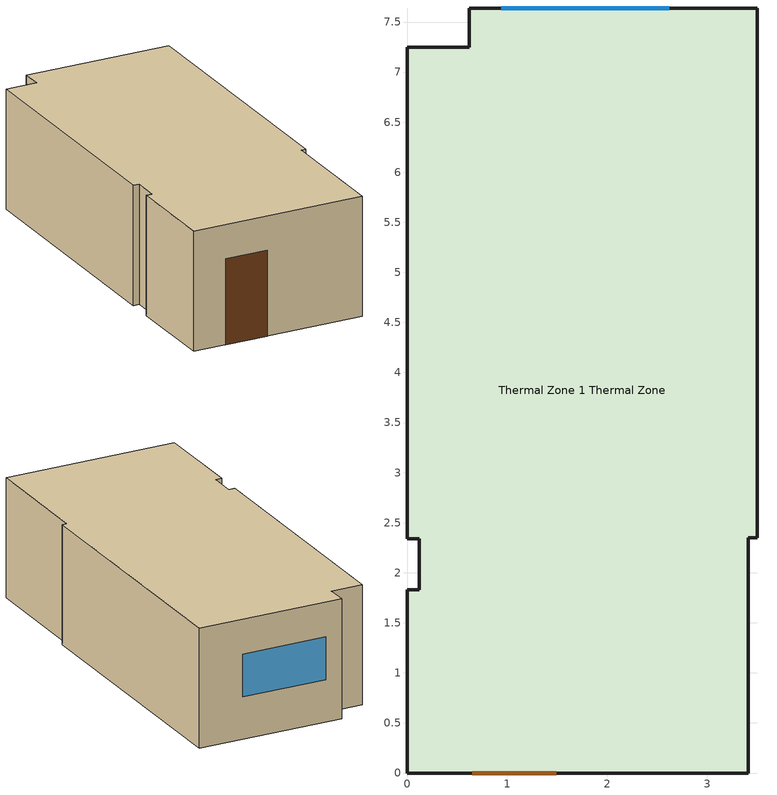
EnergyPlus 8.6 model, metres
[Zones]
Thermal Zone 1 Thermal Zone
 floor ground (ASHRAE 189.1-2009 ExtWall Mass ClimateZone 1): 3.5,7.64 3.5,2.35 3.41,2.35 3.41,0 0,0 0,1.83 0.12,1.83 0.12,2.34 0,2.34 0,7.25 0.62,7.25 0.62,7.64 z0
 wall outside (ASHRAE 189.1-2009 ExtWall Mass ClimateZone 1): 3.5,2.35 3.5,7.64 0.62,7.64 0.62,7.25 0,7.25 0,2.34 0.12,2.34 0.12,1.83 0,1.83 0,0 3.41,0 3.41,2.35 z0:2.35; 3.41,0 3.41,2.35 3.5,2.35 3.5,7.64 0.62,7.64 0.62,7.25 0,7.25 0,2.34 0.12,2.34 0.12,1.83 0,1.83 0,0 z2.35
 wall outside (ASHRAE 189.1-2009 ExtWall Mass ClimateZone 5): 3.41,2.35 3.5,2.35 z0:2.35
 window (Interior Window): 2.62,7.64 0.94,7.64 z0.83:1.67
 door (Interior Door): 0.65,0 1.49,0 z0:1.68
[Building]
Building 1: Terrain=City; Loads Convergence Tolerance Value=0.04; Temperature Convergence Tolerance Value {deltaC}=0.04; Solar Distribution=MinimalShadowing; Maximum Number of Warmup Days=25; Minimum Number of Warmup Days=6
[Site:Location]
Taipei Songshan AP: Latitude {deg}=25.069; Longitude {deg}=121.552; Time Zone {hr}=8; Elevation {m}=5.5
[SizingPeriod:DesignDay] Day of Month=21; Dry-Bulb Temperature Range Modifier Type=DefaultMultipliers; Rain Indicator=No; Snow Indicator=No; Daylight Saving Time Indicator=No
Name | Month | Day Type | Maximum Dry-Bulb Temperature {C} | Daily Dry-Bulb Temperature Range {deltaC} | Humidity Condition Type | Wetbulb or DewPoint at Maximum Dry-Bulb {C} | Barometric Pressure {Pa} | Wind Speed {m/s} | Wind Direction {deg} | Solar Model Indicator | ASHRAE Clear Sky Optical Depth for Beam Irradiance (taub) | ASHRAE Clear Sky Optical Depth for Diffuse Irradiance (taud) | Enthalpy at Maximum Dry-Bulb {J/kg} | Sky Clearness
TAIPEI Ann Clg .4% Condns DB=>MWB | 7 | SummerDesignDay | 34.9 | 7.2 | Wetbulb | 26.8 | 101253 | 5 | 270 | ASHRAETau | 0.538 | 1.93
TAIPEI Ann Clg .4% Condns DP=>MDB | 7 | SummerDesignDay | 30.5 | 7.2 | Dewpoint | 27 | 101253 | 5 | 270 | ASHRAETau | 0.538 | 1.93
TAIPEI Ann Clg .4% Condns Enth=>MDB | 7 | SummerDesignDay | 32.9 | 7.2 | Enthalpy |  | 101253 | 5 | 270 | ASHRAETau | 0.538 | 1.93 | 89800
TAIPEI Ann Clg .4% Condns WB=>MDB | 7 | SummerDesignDay | 32.7 | 7.2 | Wetbulb | 28 | 101253 | 5 | 270 | ASHRAETau | 0.538 | 1.93
TAIPEI Ann Htg 99.6% Condns DB | 1 | WinterDesignDay | 9 | 0 | Wetbulb | 9 | 101253 | 1.8 | 90 | ASHRAEClearSky |  |  |  | 0
TAIPEI Ann Htg Wind 99.6% Condns WS=>MCDB | 1 | WinterDesignDay | 17.3 | 0 | Wetbulb | 17.3 | 101253 | 9 | 90 | ASHRAEClearSky |  |  |  | 0
TAIPEI Ann Hum_n 99.6% Condns DP=>MCDB | 1 | WinterDesignDay | 11.4 | 0 | Dewpoint | 3.8 | 101253 | 1.8 | 90 | ASHRAEClearSky |  |  |  | 0
Taipei Songshan AP Ann Clg .4% Condns DB=>MWB | 7 | SummerDesignDay | 35.1 | 7.2 | Wetbulb | 26.5 | 101259 | 5 | 300 | ASHRAETau | 0.535 | 2.104
Taipei Songshan AP Ann Clg .4% Condns DP=>MDB | 7 | SummerDesignDay | 30.3 | 7.2 | Dewpoint | 27 | 101259 | 5 | 300 | ASHRAETau | 0.535 | 2.104
Taipei Songshan AP Ann Clg .4% Condns Enth=>MDB | 7 | SummerDesignDay | 32.9 | 7.2 | Enthalpy |  | 101259 | 5 | 300 | ASHRAETau | 0.535 | 2.104 | 89500
Taipei Songshan AP Ann Clg .4% Condns WB=>MDB | 7 | SummerDesignDay | 32.6 | 7.2 | Wetbulb | 28 | 101259 | 5 | 300 | ASHRAETau | 0.535 | 2.104
Taipei Songshan AP Ann Clg 1% Condns DB=>MWB | 7 | SummerDesignDay | 34.2 | 7.2 | Wetbulb | 26.5 | 101259 | 5 | 300 | ASHRAETau | 0.535 | 2.104
Taipei Songshan AP Ann Clg 1% Condns DP=>MDB | 7 | SummerDesignDay | 29.8 | 7.2 | Dewpoint | 26.2 | 101259 | 5 | 300 | ASHRAETau | 0.535 | 2.104
Taipei Songshan AP Ann Clg 1% Condns Enth=>MDB | 7 | SummerDesignDay | 32.3 | 7.2 | Enthalpy |  | 101259 | 5 | 300 | ASHRAETau | 0.535 | 2.104 | 87600
Taipei Songshan AP Ann Clg 1% Condns WB=>MDB | 7 | SummerDesignDay | 31.9 | 7.2 | Wetbulb | 27.5 | 101259 | 5 | 300 | ASHRAETau | 0.535 | 2.104
Taipei Songshan AP Ann Clg 2% Condns DB=>MWB | 7 | SummerDesignDay | 33.8 | 7.2 | Wetbulb | 26.4 | 101259 | 5 | 300 | ASHRAETau | 0.535 | 2.104
Taipei Songshan AP Ann Clg 2% Condns DP=>MDB | 7 | SummerDesignDay | 29.7 | 7.2 | Dewpoint | 26.1 | 101259 | 5 | 300 | ASHRAETau | 0.535 | 2.104
Taipei Songshan AP Ann Clg 2% Condns Enth=>MDB | 7 | SummerDesignDay | 31.4 | 7.2 | Enthalpy |  | 101259 | 5 | 300 | ASHRAETau | 0.535 | 2.104 | 86000
Taipei Songshan AP Ann Clg 2% Condns WB=>MDB | 7 | SummerDesignDay | 31.3 | 7.2 | Wetbulb | 27.1 | 101259 | 5 | 300 | ASHRAETau | 0.535 | 2.104
Taipei Songshan AP Ann Htg 99% Condns DB | 1 | WinterDesignDay | 10.9 | 0 | Wetbulb | 10.9 | 101259 | 2.5 | 100 | ASHRAEClearSky |  |  |  | 0
Taipei Songshan AP Ann Htg 99.6% Condns DB | 1 | WinterDesignDay | 9.8 | 0 | Wetbulb | 9.8 | 101259 | 2.5 | 100 | ASHRAEClearSky |  |  |  | 0
Taipei Songshan AP Ann Htg Wind 99% Condns WS=>MCDB | 1 | WinterDesignDay | 17.7 | 0 | Wetbulb | 17.7 | 101259 | 8.1 | 100 | ASHRAEClearSky |  |  |  | 0
Taipei Songshan AP Ann Htg Wind 99.6% Condns WS=>MCDB | 1 | WinterDesignDay | 18 | 0 | Wetbulb | 18 | 101259 | 8.5 | 100 | ASHRAEClearSky |  |  |  | 0
Taipei Songshan AP Ann Hum_n 99% Condns DP=>MCDB | 1 | WinterDesignDay | 13 | 0 | Dewpoint | 4.9 | 101259 | 2.5 | 100 | ASHRAEClearSky |  |  |  | 0
Taipei Songshan AP Ann Hum_n 99.6% Condns DP=>MCDB | 1 | WinterDesignDay | 12.2 | 0 | Dewpoint | 3 | 101259 | 2.5 | 100 | ASHRAEClearSky |  |  |  | 0
Taipei Songshan AP April .4% Condns DB=>MCWB | 4 | SummerDesignDay | 32.2 | 6.6 | Wetbulb | 24 | 101259 | 3.2 | 300 | ASHRAETau | 0.695 | 1.663
Taipei Songshan AP April .4% Condns WB=>MCDB | 4 | SummerDesignDay | 30.1 | 6.6 | Wetbulb | 25.6 | 101259 | 3.2 | 300 | ASHRAETau | 0.695 | 1.663
Taipei Songshan AP April 2% Condns DB=>MCWB | 4 | SummerDesignDay | 30.2 | 6.6 | Wetbulb | 23.6 | 101259 | 3.2 | 300 | ASHRAETau | 0.695 | 1.663
Taipei Songshan AP April 2% Condns WB=>MCDB | 4 | SummerDesignDay | 28.8 | 6.6 | Wetbulb | 24.6 | 101259 | 3.2 | 300 | ASHRAETau | 0.695 | 1.663
Taipei Songshan AP April 5% Condns DB=>MCWB | 4 | SummerDesignDay | 28.9 | 9.1 | Wetbulb | 23.2 | 101259 | 3.2 | 300 | ASHRAETau | 0.695 | 1.663
Taipei Songshan AP August .4% Condns DB=>MCWB | 8 | SummerDesignDay | 36.1 | 6.8 | Wetbulb | 26.5 | 101259 | 3.1 | 300 | ASHRAETau | 0.552 | 2.047
Taipei Songshan AP August .4% Condns WB=>MCDB | 8 | SummerDesignDay | 33.3 | 6.8 | Wetbulb | 28.5 | 101259 | 3.1 | 300 | ASHRAETau | 0.552 | 2.047
Taipei Songshan AP August 2% Condns DB=>MCWB | 8 | SummerDesignDay | 34.9 | 6.8 | Wetbulb | 26.5 | 101259 | 3.1 | 300 | ASHRAETau | 0.552 | 2.047
Taipei Songshan AP August 2% Condns WB=>MCDB | 8 | SummerDesignDay | 32.2 | 6.8 | Wetbulb | 27.9 | 101259 | 3.1 | 300 | ASHRAETau | 0.552 | 2.047
Taipei Songshan AP August 5% Condns DB=>MCWB | 8 | SummerDesignDay | 34 | 7.8 | Wetbulb | 26.6 | 101259 | 3.1 | 300 | ASHRAETau | 0.552 | 2.047
Taipei Songshan AP December .4% Condns DB=>MCWB | 12 | SummerDesignDay | 27.2 | 5.2 | Wetbulb | 21.3 | 101259 | 3.8 | 300 | ASHRAETau | 0.553 | 1.876
Taipei Songshan AP December .4% Condns WB=>MCDB | 12 | SummerDesignDay | 25.6 | 5.2 | Wetbulb | 22.7 | 101259 | 3.8 | 300 | ASHRAETau | 0.553 | 1.876
Taipei Songshan AP December 2% Condns DB=>MCWB | 12 | SummerDesignDay | 25.4 | 5.2 | Wetbulb | 20.5 | 101259 | 3.8 | 300 | ASHRAETau | 0.553 | 1.876
Taipei Songshan AP December 2% Condns WB=>MCDB | 12 | SummerDesignDay | 24.2 | 5.2 | Wetbulb | 21.6 | 101259 | 3.8 | 300 | ASHRAETau | 0.553 | 1.876
Taipei Songshan AP December 5% Condns DB=>MCWB | 12 | SummerDesignDay | 23.9 | 7.6 | Wetbulb | 20.1 | 101259 | 3.8 | 300 | ASHRAETau | 0.553 | 1.876
Taipei Songshan AP February .4% Condns DB=>MCWB | 2 | SummerDesignDay | 28.1 | 5.8 | Wetbulb | 21 | 101259 | 3.3 | 300 | ASHRAETau | 0.593 | 1.802
Taipei Songshan AP February .4% Condns WB=>MCDB | 2 | SummerDesignDay | 26.5 | 5.8 | Wetbulb | 21.9 | 101259 | 3.3 | 300 | ASHRAETau | 0.593 | 1.802
Taipei Songshan AP February 2% Condns DB=>MCWB | 2 | SummerDesignDay | 25.9 | 5.8 | Wetbulb | 19.9 | 101259 | 3.3 | 300 | ASHRAETau | 0.593 | 1.802
Taipei Songshan AP February 2% Condns WB=>MCDB | 2 | SummerDesignDay | 24.2 | 5.8 | Wetbulb | 20.6 | 101259 | 3.3 | 300 | ASHRAETau | 0.593 | 1.802
Taipei Songshan AP February 5% Condns DB=>MCWB | 2 | SummerDesignDay | 24 | 9.6 | Wetbulb | 19.2 | 101259 | 3.3 | 300 | ASHRAETau | 0.593 | 1.802
Taipei Songshan AP January .4% Condns DB=>MCWB | 1 | SummerDesignDay | 26.1 | 5.4 | Wetbulb | 19.7 | 101259 | 3.4 | 300 | ASHRAETau | 0.557 | 1.853
Taipei Songshan AP January .4% Condns WB=>MCDB | 1 | SummerDesignDay | 24.4 | 5.4 | Wetbulb | 20.9 | 101259 | 3.4 | 300 | ASHRAETau | 0.557 | 1.853
Taipei Songshan AP January 2% Condns DB=>MCWB | 1 | SummerDesignDay | 24 | 5.4 | Wetbulb | 18.7 | 101259 | 3.4 | 300 | ASHRAETau | 0.557 | 1.853
Taipei Songshan AP January 2% Condns WB=>MCDB | 1 | SummerDesignDay | 22.6 | 5.4 | Wetbulb | 19.6 | 101259 | 3.4 | 300 | ASHRAETau | 0.557 | 1.853
Taipei Songshan AP January 5% Condns DB=>MCWB | 1 | SummerDesignDay | 22.1 | 8.4 | Wetbulb | 17.9 | 101259 | 3.4 | 300 | ASHRAETau | 0.557 | 1.853
Taipei Songshan AP July .4% Condns DB=>MCWB | 7 | SummerDesignDay | 37 | 7.2 | Wetbulb | 27.1 | 101259 | 2.9 | 300 | ASHRAETau | 0.535 | 2.104
Taipei Songshan AP July .4% Condns WB=>MCDB | 7 | SummerDesignDay | 33.9 | 7.2 | Wetbulb | 28.7 | 101259 | 2.9 | 300 | ASHRAETau | 0.535 | 2.104
Taipei Songshan AP July 2% Condns DB=>MCWB | 7 | SummerDesignDay | 35.6 | 7.2 | Wetbulb | 26.7 | 101259 | 2.9 | 300 | ASHRAETau | 0.535 | 2.104
Taipei Songshan AP July 2% Condns WB=>MCDB | 7 | SummerDesignDay | 32.8 | 7.2 | Wetbulb | 28 | 101259 | 2.9 | 300 | ASHRAETau | 0.535 | 2.104
Taipei Songshan AP July 5% Condns DB=>MCWB | 7 | SummerDesignDay | 34.2 | 8 | Wetbulb | 26.6 | 101259 | 2.9 | 300 | ASHRAETau | 0.535 | 2.104
Taipei Songshan AP June .4% Condns DB=>MCWB | 6 | SummerDesignDay | 35.2 | 6.7 | Wetbulb | 26.7 | 101259 | 2.6 | 300 | ASHRAETau | 0.563 | 2.024
Taipei Songshan AP June .4% Condns WB=>MCDB | 6 | SummerDesignDay | 33.1 | 6.7 | Wetbulb | 28.2 | 101259 | 2.6 | 300 | ASHRAETau | 0.563 | 2.024
Taipei Songshan AP June 2% Condns DB=>MCWB | 6 | SummerDesignDay | 34.1 | 6.7 | Wetbulb | 26.5 | 101259 | 2.6 | 300 | ASHRAETau | 0.563 | 2.024
Taipei Songshan AP June 2% Condns WB=>MCDB | 6 | SummerDesignDay | 32.1 | 6.7 | Wetbulb | 27.6 | 101259 | 2.6 | 300 | ASHRAETau | 0.563 | 2.024
Taipei Songshan AP June 5% Condns DB=>MCWB | 6 | SummerDesignDay | 33.1 | 7.8 | Wetbulb | 26.4 | 101259 | 2.6 | 300 | ASHRAETau | 0.563 | 2.024
Taipei Songshan AP March .4% Condns DB=>MCWB | 3 | SummerDesignDay | 29.8 | 6.5 | Wetbulb | 22.7 | 101259 | 3.3 | 300 | ASHRAETau | 0.693 | 1.618
Taipei Songshan AP March .4% Condns WB=>MCDB | 3 | SummerDesignDay | 27.6 | 6.5 | Wetbulb | 23.4 | 101259 | 3.3 | 300 | ASHRAETau | 0.693 | 1.618
Taipei Songshan AP March 2% Condns DB=>MCWB | 3 | SummerDesignDay | 27.8 | 6.5 | Wetbulb | 21.3 | 101259 | 3.3 | 300 | ASHRAETau | 0.693 | 1.618
Taipei Songshan AP March 2% Condns WB=>MCDB | 3 | SummerDesignDay | 26.1 | 6.5 | Wetbulb | 22.3 | 101259 | 3.3 | 300 | ASHRAETau | 0.693 | 1.618
Taipei Songshan AP March 5% Condns DB=>MCWB | 3 | SummerDesignDay | 26 | 9.6 | Wetbulb | 20.5 | 101259 | 3.3 | 300 | ASHRAETau | 0.693 | 1.618
Taipei Songshan AP May .4% Condns DB=>MCWB | 5 | SummerDesignDay | 34.1 | 6.6 | Wetbulb | 25.2 | 101259 | 3 | 300 | ASHRAETau | 0.602 | 1.904
Taipei Songshan AP May .4% Condns WB=>MCDB | 5 | SummerDesignDay | 30.8 | 6.6 | Wetbulb | 26.8 | 101259 | 3 | 300 | ASHRAETau | 0.602 | 1.904
Taipei Songshan AP May 2% Condns DB=>MCWB | 5 | SummerDesignDay | 32.8 | 6.6 | Wetbulb | 25.1 | 101259 | 3 | 300 | ASHRAETau | 0.602 | 1.904
Taipei Songshan AP May 2% Condns WB=>MCDB | 5 | SummerDesignDay | 30.3 | 6.6 | Wetbulb | 26.1 | 101259 | 3 | 300 | ASHRAETau | 0.602 | 1.904
Taipei Songshan AP May 5% Condns DB=>MCWB | 5 | SummerDesignDay | 31.1 | 8.6 | Wetbulb | 24.7 | 101259 | 3 | 300 | ASHRAETau | 0.602 | 1.904
Taipei Songshan AP November .4% Condns DB=>MCWB | 11 | SummerDesignDay | 31.1 | 5.3 | Wetbulb | 23.9 | 101259 | 4 | 300 | ASHRAETau | 0.541 | 1.967
Taipei Songshan AP November .4% Condns WB=>MCDB | 11 | SummerDesignDay | 29 | 5.3 | Wetbulb | 25.1 | 101259 | 4 | 300 | ASHRAETau | 0.541 | 1.967
Taipei Songshan AP November 2% Condns DB=>MCWB | 11 | SummerDesignDay | 29 | 5.3 | Wetbulb | 23 | 101259 | 4 | 300 | ASHRAETau | 0.541 | 1.967
Taipei Songshan AP November 2% Condns WB=>MCDB | 11 | SummerDesignDay | 27.1 | 5.3 | Wetbulb | 24.1 | 101259 | 4 | 300 | ASHRAETau | 0.541 | 1.967
Taipei Songshan AP November 5% Condns DB=>MCWB | 11 | SummerDesignDay | 27.2 | 7.3 | Wetbulb | 22.4 | 101259 | 4 | 300 | ASHRAETau | 0.541 | 1.967
Taipei Songshan AP October .4% Condns DB=>MCWB | 10 | SummerDesignDay | 32.2 | 5.3 | Wetbulb | 25 | 101259 | 3.9 | 300 | ASHRAETau | 0.541 | 1.992
Taipei Songshan AP October .4% Condns WB=>MCDB | 10 | SummerDesignDay | 30.4 | 5.3 | Wetbulb | 26.2 | 101259 | 3.9 | 300 | ASHRAETau | 0.541 | 1.992
Taipei Songshan AP October 2% Condns DB=>MCWB | 10 | SummerDesignDay | 31 | 5.3 | Wetbulb | 24.8 | 101259 | 3.9 | 300 | ASHRAETau | 0.541 | 1.992
Taipei Songshan AP October 2% Condns WB=>MCDB | 10 | SummerDesignDay | 29.2 | 5.3 | Wetbulb | 25.4 | 101259 | 3.9 | 300 | ASHRAETau | 0.541 | 1.992
Taipei Songshan AP October 5% Condns DB=>MCWB | 10 | SummerDesignDay | 29.2 | 7.2 | Wetbulb | 23.9 | 101259 | 3.9 | 300 | ASHRAETau | 0.541 | 1.992
Taipei Songshan AP September .4% Condns DB=>MCWB | 9 | SummerDesignDay | 35 | 6.1 | Wetbulb | 26 | 101259 | 3.6 | 300 | ASHRAETau | 0.537 | 2.064
Taipei Songshan AP September .4% Condns WB=>MCDB | 9 | SummerDesignDay | 31.9 | 6.1 | Wetbulb | 27.8 | 101259 | 3.6 | 300 | ASHRAETau | 0.537 | 2.064
Taipei Songshan AP September 2% Condns DB=>MCWB | 9 | SummerDesignDay | 33.9 | 6.1 | Wetbulb | 26 | 101259 | 3.6 | 300 | ASHRAETau | 0.537 | 2.064
Taipei Songshan AP September 2% Condns WB=>MCDB | 9 | SummerDesignDay | 30.8 | 6.1 | Wetbulb | 27.1 | 101259 | 3.6 | 300 | ASHRAETau | 0.537 | 2.064
Taipei Songshan AP September 5% Condns DB=>MCWB | 9 | SummerDesignDay | 32.9 | 7.5 | Wetbulb | 25.8 | 101259 | 3.6 | 300 | ASHRAETau | 0.537 | 2.064
[Material] Thermal Absorptance=0.9
Name | Roughness | Thickness {m} | Conductivity {W/m-K} | Density {kg/m3} | Specific Heat {J/kg-K} | Solar Absorptance | Visible Absorptance
1/2IN Gypsum | Smooth | 0.0127 | 0.16 | 784.9 | 830 | 0.4 | 0.4
1IN Stucco | Smooth | 0.1253 | 0.6918 | 1858 | 837 | 0.92 | 0.92
8IN Concrete HW | MediumRough | 0.033 | 1.7296 | 2243 | 837 | 0.65 | 0.65
G05 25mm wood | MediumSmooth | 0.0254 | 0.15 | 608 | 1630 | 0.5 | 0.5
Wall Insulation [31] | MediumRough | 0.0337 | 0.0432 | 91 | 837 | 0.5 | 0.5
Wall Insulation [40] | MediumRough | 0.0794 | 0.0432 | 91 | 837 | 0.5 | 0.5
[WindowMaterial:Glazing]
Clear 3mm: Optical Data Type=Spectral; Thickness {m}=0.003; Infrared Transmittance at Normal Incidence=0; Front Side Infrared Hemispherical Emissivity=0.84; Back Side Infrared Hemispherical Emissivity=0.84; Conductivity {W/m-K}=0.9; Dirt Correction Factor for Solar and Visible Transmittance=1; Solar Diffusing=No
[Construction]
ASHRAE 189.1-2009 ExtWall Mass ClimateZone 1: 1IN Stucco, 8IN Concrete HW, Wall Insulation [31], 1/2IN Gypsum
ASHRAE 189.1-2009 ExtWall Mass ClimateZone 5: 1IN Stucco, 8IN Concrete HW, Wall Insulation [40], 1/2IN Gypsum
Interior Door: G05 25mm wood
Interior Window: Clear 3mm
[Zone]
Thermal Zone 1 Thermal Zone
